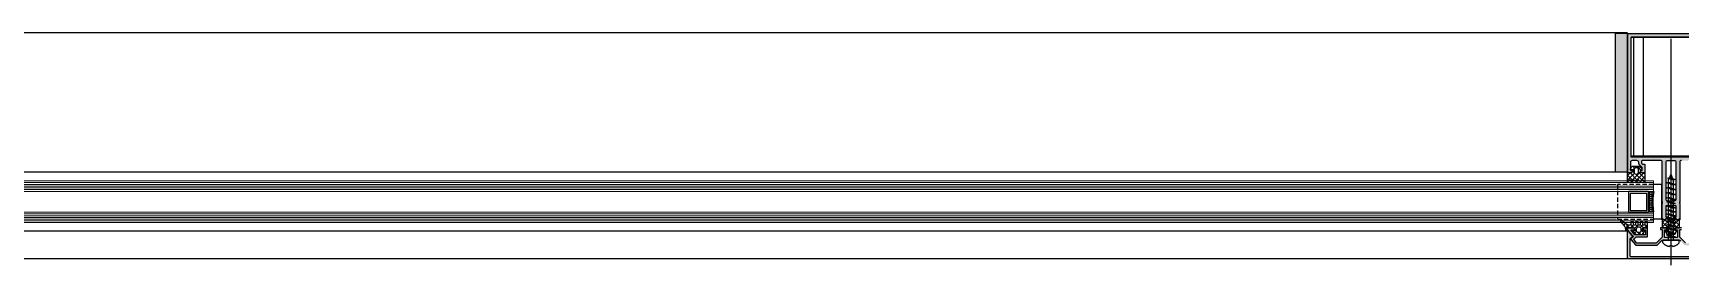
# Model space of a CAD drawing. Header units: millimetres. Extents: x 809 to 8159, y 33 to 4533.
# Drawn here: x 3013.7 to 3108.5, y 1913 to 1926.3 of the extents above; entities that cross this region are included whole.
import ezdxf

# ---------------------------------------------------------------- set-up
doc = ezdxf.new("R2010")
doc.units = ezdxf.units.MM
doc.linetypes.add('DASHDOT', pattern=[25.4, 12.7, -6.35, 0, -6.35])
doc.linetypes.add('HIDDEN', pattern=[0.375, 0.25, -0.125])
for name, color, linetype in [('1', 3, 'Continuous'), ('11', 11, 'Continuous'), ('3', 11, 'Continuous'), ('5', 11, 'Continuous'), ('EKSEN', 11, 'Continuous'), ('FITILLER', 240, 'Continuous'), ('GORUNUS-TARAMA', 11, 'Continuous')]:
    doc.layers.add(name, color=color, linetype=linetype)
doc.layers.add('cam', color=5, linetype='Continuous', lineweight=0)

# ---------------------------------------------------------------- blocks, each defined once
blk = doc.blocks.new('ajsdfxcvzx')
h = blk.add_hatch(color=256)
edge = h.paths.add_edge_path()
edge.add_line((35066.183, -6672.933), (35066.183, -6672.863))
edge.add_line((35066.183, -6672.863), (35066.273, -6672.863))
edge.add_line((35066.273, -6672.863), (35066.273, -6672.383))
edge.add_arc((35066.173, -6672.383), 0.1, 0, 90)
edge.add_line((35066.173, -6672.283), (35065.893, -6672.283))
edge.add_arc((35065.893, -6672.383), 0.1, 90, 180)
edge.add_line((35065.793, -6672.383), (35065.793, -6672.463))
edge.add_arc((35065.743, -6672.463), 0.05, 315, 360, ccw=False)
edge.add_line((35065.779, -6672.498), (35065.608, -6672.669))
edge.add_arc((35065.643, -6672.704), 0.05, 135, 180)
edge.add_line((35065.593, -6672.704), (35065.593, -6672.863))
edge.add_line((35065.593, -6672.863), (35065.683, -6672.863))
edge.add_line((35065.683, -6672.863), (35065.683, -6672.933))
edge.add_arc((35065.633, -6672.933), 0.05, -90, 0, ccw=False)
edge.add_line((35065.633, -6672.983), (35065.433, -6672.983))
edge.add_line((35065.433, -6672.983), (35065.433, -6672.543))
edge.add_arc((35065.483, -6672.543), 0.05, 90, 180, ccw=False)
edge.add_line((35065.483, -6672.493), (35065.55, -6672.493))
edge.add_arc((35065.55, -6672.443), 0.05, 270, 315)
edge.add_line((35065.586, -6672.479), (35065.619, -6672.446))
edge.add_arc((35065.583, -6672.411), 0.05, 315, 360)
edge.add_line((35065.633, -6672.411), (35065.633, -6672.333))
edge.add_arc((35065.583, -6672.333), 0.05, 0, 90)
edge.add_line((35065.583, -6672.283), (35065.333, -6672.283))
edge.add_line((35065.333, -6672.283), (35064.963, -6672.283))
edge.add_line((35064.963, -6672.283), (35064.933, -6672.253))
edge.add_line((35064.933, -6672.253), (35064.903, -6672.283))
edge.add_line((35064.903, -6672.283), (35064.533, -6672.283))
edge.add_arc((35064.525, -6672.375), 0.0919, 84.92947, 180.95505)
edge.add_line((35064.433, -6672.376), (35064.433, -6674.653))
edge.add_arc((35064.433, -6674.673), 0.02, 90, 270)
edge.add_line((35064.433, -6674.693), (35064.433, -6674.713))
edge.add_arc((35064.433, -6674.733), 0.02, 90, 270)
edge.add_line((35064.433, -6674.753), (35064.433, -6675.683))
edge.add_line((35064.433, -6675.683), (35064.293, -6675.683))
edge.add_arc((35064.293, -6675.623), 0.06, 180, 270, ccw=False)
edge.add_line((35064.233, -6675.623), (35064.163, -6675.623))
edge.add_arc((35064.163, -6675.593), 0.03, 180, 270, ccw=False)
edge.add_line((35064.133, -6675.593), (35064.133, -6675.553))
edge.add_arc((35064.163, -6675.553), 0.03, 90, 180, ccw=False)
edge.add_line((35064.163, -6675.523), (35064.233, -6675.523))
edge.add_line((35064.233, -6675.523), (35064.233, -6674.883))
edge.add_line((35064.233, -6674.883), (35063.983, -6674.883))
edge.add_line((35063.983, -6674.883), (35063.933, -6674.833))
edge.add_line((35063.933, -6674.833), (35063.883, -6674.883))
edge.add_line((35063.883, -6674.883), (35063.633, -6674.883))
edge.add_line((35063.633, -6674.883), (35063.633, -6675.523))
edge.add_line((35063.633, -6675.523), (35063.703, -6675.523))
edge.add_arc((35063.703, -6675.553), 0.03, 0, 90, ccw=False)
edge.add_line((35063.733, -6675.553), (35063.733, -6675.593))
edge.add_arc((35063.703, -6675.593), 0.03, -90, 0, ccw=False)
edge.add_line((35063.703, -6675.623), (35063.633, -6675.623))
edge.add_arc((35063.573, -6675.623), 0.06, 270, 360, ccw=False)
edge.add_line((35063.573, -6675.683), (35063.433, -6675.683))
edge.add_line((35063.433, -6675.683), (35063.433, -6674.753))
edge.add_arc((35063.433, -6674.733), 0.02, 270, 450)
edge.add_line((35063.433, -6674.713), (35063.433, -6674.693))
edge.add_arc((35063.433, -6674.673), 0.02, 270, 450)
edge.add_line((35063.433, -6674.653), (35063.433, -6672.376))
edge.add_arc((35063.341, -6672.375), 0.0919, 359.04495, 455.07053)
edge.add_line((35063.333, -6672.283), (35062.963, -6672.283))
edge.add_line((35062.963, -6672.283), (35062.933, -6672.253))
edge.add_line((35062.933, -6672.253), (35062.903, -6672.283))
edge.add_line((35062.903, -6672.283), (35062.533, -6672.283))
edge.add_line((35062.533, -6672.283), (35062.283, -6672.283))
edge.add_arc((35062.283, -6672.333), 0.05, 90, 180)
edge.add_line((35062.233, -6672.333), (35062.233, -6672.411))
edge.add_arc((35062.283, -6672.411), 0.05, 180, 225)
edge.add_line((35062.248, -6672.446), (35062.281, -6672.479))
edge.add_arc((35062.316, -6672.443), 0.05, 225, 270)
edge.add_line((35062.316, -6672.493), (35062.383, -6672.493))
edge.add_arc((35062.383, -6672.543), 0.05, 0, 90, ccw=False)
edge.add_line((35062.433, -6672.543), (35062.433, -6672.983))
edge.add_line((35062.433, -6672.983), (35062.233, -6672.983))
edge.add_arc((35062.233, -6672.933), 0.05, 180, 270, ccw=False)
edge.add_line((35062.183, -6672.933), (35062.183, -6672.863))
edge.add_line((35062.183, -6672.863), (35062.273, -6672.863))
edge.add_line((35062.273, -6672.863), (35062.273, -6672.704))
edge.add_arc((35062.223, -6672.704), 0.05, 360, 405)
edge.add_line((35062.259, -6672.669), (35062.088, -6672.498))
edge.add_arc((35062.123, -6672.463), 0.05, 180, 225, ccw=False)
edge.add_line((35062.073, -6672.463), (35062.073, -6672.383))
edge.add_arc((35061.973, -6672.383), 0.1, 0, 90)
edge.add_line((35061.973, -6672.283), (35061.693, -6672.283))
edge.add_arc((35061.693, -6672.383), 0.1, 90, 180)
edge.add_line((35061.593, -6672.383), (35061.593, -6672.863))
edge.add_line((35061.593, -6672.863), (35061.683, -6672.863))
edge.add_line((35061.683, -6672.863), (35061.683, -6672.933))
edge.add_arc((35061.633, -6672.933), 0.05, -90, 0, ccw=False)
edge.add_line((35061.633, -6672.983), (35061.433, -6672.983))
edge.add_line((35061.433, -6672.983), (35061.433, -6664.991))
edge.add_line((35061.433, -6664.991), (35066.433, -6664.991))
edge.add_line((35066.433, -6664.991), (35066.433, -6672.983))
edge.add_line((35066.433, -6672.983), (35066.233, -6672.983))
edge.add_arc((35066.233, -6672.933), 0.05, 180, 270, ccw=False)
h.paths.add_polyline_path([(35061.635, -6672.091), (35061.635, -6665.191), (35066.235, -6665.191), (35066.235, -6672.091), (35063.935, -6672.091)], flags=16)
edge = h.paths.add_edge_path(flags=16)
edge.add_arc((35064.135, -6674.491), 0.1, 270, 360)
edge.add_line((35064.235, -6674.491), (35064.235, -6672.391))
edge.add_arc((35064.135, -6672.391), 0.1, 0, 90)
edge.add_line((35064.135, -6672.291), (35063.735, -6672.291))
edge.add_arc((35063.735, -6672.391), 0.1, 90, 180)
edge.add_line((35063.635, -6672.391), (35063.635, -6674.491))
edge.add_arc((35063.735, -6674.491), 0.1, 180, 270)
edge.add_line((35063.735, -6674.591), (35064.135, -6674.591))
h = blk.add_hatch()
h.set_pattern_fill('NET', color=256, angle=90, style=0)
h.set_pattern_definition([(90, (35070.39111, -6616.81168), (-0.125, 2e-17), []), (180, (35070.39111, -6616.81168), (-3e-17, -0.125), [])])
h.paths.add_polyline_path([(35062.639, -6675.233), (35062.639, -6674.071), (35062.937, -6674.071), (35062.897, -6674.269), (35062.878, -6674.508), (35062.878, -6674.766), (35062.907, -6675.094), (35062.927, -6675.233)])
h = blk.add_hatch(color=256)
edge = h.paths.add_edge_path()
edge.add_line((35062.456, -6676.553), (35061.856, -6676.553))
edge.add_line((35061.856, -6676.553), (35061.621, -6676.273))
edge.add_line((35061.621, -6676.273), (35061.826, -6676.273))
edge.add_line((35061.826, -6676.273), (35061.826, -6676.203))
edge.add_arc((35061.776, -6676.203), 0.05, 0, 90)
edge.add_line((35061.776, -6676.153), (35061.438, -6676.153))
edge.add_line((35061.438, -6676.153), (35061.438, -6676.259))
edge.add_line((35061.438, -6676.259), (35061.737, -6676.615))
edge.add_arc((35061.699, -6676.647), 0.05, -50, 40, ccw=False)
edge.add_line((35061.731, -6676.685), (35061.641, -6676.76))
edge.add_arc((35061.673, -6676.799), 0.05, 130, 220)
edge.add_line((35061.635, -6676.831), (35061.891, -6677.136))
edge.add_arc((35061.929, -6677.103), 0.05, 220, 270)
edge.add_line((35061.929, -6677.153), (35063.109, -6677.153))
edge.add_arc((35063.109, -6677.103), 0.05, 270, 315)
edge.add_line((35063.144, -6677.139), (35063.321, -6676.962))
edge.add_line((35063.321, -6676.962), (35063.321, -6676.919))
edge.add_line((35063.321, -6676.919), (35063.364, -6676.919))
edge.add_line((35063.364, -6676.919), (35063.419, -6676.864))
edge.add_arc((35063.454, -6676.9), 0.05, 90, 135, ccw=False)
edge.add_line((35063.454, -6676.85), (35064.413, -6676.85))
edge.add_arc((35064.413, -6676.9), 0.05, 45, 90, ccw=False)
edge.add_line((35064.448, -6676.864), (35064.503, -6676.919))
edge.add_line((35064.503, -6676.919), (35064.545, -6676.919))
edge.add_line((35064.545, -6676.919), (35064.545, -6676.962))
edge.add_line((35064.545, -6676.962), (35064.722, -6677.139))
edge.add_arc((35064.758, -6677.103), 0.05, 225, 270)
edge.add_line((35064.758, -6677.153), (35065.937, -6677.153))
edge.add_arc((35065.937, -6677.103), 0.05, 270, 320)
edge.add_line((35065.976, -6677.136), (35066.231, -6676.831))
edge.add_arc((35066.193, -6676.799), 0.05, 320, 410)
edge.add_line((35066.225, -6676.76), (35066.136, -6676.685))
edge.add_arc((35066.168, -6676.647), 0.05, 140, 230, ccw=False)
edge.add_line((35066.13, -6676.615), (35066.428, -6676.259))
edge.add_line((35066.428, -6676.259), (35066.428, -6676.153))
edge.add_line((35066.428, -6676.153), (35066.091, -6676.153))
edge.add_arc((35066.091, -6676.203), 0.05, 90, 180)
edge.add_line((35066.041, -6676.203), (35066.041, -6676.273))
edge.add_line((35066.041, -6676.273), (35066.246, -6676.273))
edge.add_line((35066.246, -6676.273), (35066.011, -6676.553))
edge.add_line((35066.011, -6676.553), (35065.411, -6676.553))
edge.add_line((35065.411, -6676.553), (35065.411, -6676.273))
edge.add_line((35065.411, -6676.273), (35065.541, -6676.273))
edge.add_line((35065.541, -6676.273), (35065.541, -6676.203))
edge.add_arc((35065.491, -6676.203), 0.05, 360, 450)
edge.add_line((35065.491, -6676.153), (35065.291, -6676.153))
edge.add_line((35065.291, -6676.153), (35065.291, -6676.623))
edge.add_arc((35065.341, -6676.623), 0.05, 180, 270)
edge.add_line((35065.341, -6676.673), (35065.917, -6676.673))
edge.add_arc((35065.917, -6676.723), 0.05, 50, 90, ccw=False)
edge.add_line((35065.949, -6676.685), (35066.056, -6676.775))
edge.add_arc((35066.024, -6676.813), 0.05, -40, 50, ccw=False)
edge.add_line((35066.062, -6676.846), (35065.92, -6677.016))
edge.add_arc((35065.881, -6676.983), 0.05, 270, 320, ccw=False)
edge.add_line((35065.881, -6677.033), (35064.808, -6677.033))
edge.add_arc((35064.808, -6676.983), 0.05, 225, 270, ccw=False)
edge.add_line((35064.772, -6677.019), (35064.448, -6676.695))
edge.add_arc((35064.483, -6676.659), 0.05, 180, 225, ccw=False)
edge.add_line((35064.433, -6676.659), (35064.433, -6676.253))
edge.add_line((35064.433, -6676.253), (35064.533, -6676.253))
edge.add_line((35064.533, -6676.253), (35064.533, -6676.153))
edge.add_line((35064.533, -6676.153), (35064.233, -6676.153))
edge.add_arc((35064.233, -6676.203), 0.05, 90, 180)
edge.add_line((35064.183, -6676.203), (35064.183, -6676.273))
edge.add_line((35064.183, -6676.273), (35064.313, -6676.273))
edge.add_line((35064.313, -6676.273), (35064.313, -6676.65))
edge.add_arc((35064.263, -6676.65), 0.05, -90, 0, ccw=False)
edge.add_line((35064.263, -6676.7), (35063.603, -6676.7))
edge.add_arc((35063.603, -6676.65), 0.05, 180, 270, ccw=False)
edge.add_line((35063.553, -6676.65), (35063.553, -6676.273))
edge.add_line((35063.553, -6676.273), (35063.683, -6676.273))
edge.add_line((35063.683, -6676.273), (35063.683, -6676.203))
edge.add_arc((35063.633, -6676.203), 0.05, 0, 90)
edge.add_line((35063.633, -6676.153), (35063.333, -6676.153))
edge.add_line((35063.333, -6676.153), (35063.333, -6676.253))
edge.add_line((35063.333, -6676.253), (35063.433, -6676.253))
edge.add_line((35063.433, -6676.253), (35063.433, -6676.659))
edge.add_arc((35063.383, -6676.659), 0.05, 315, 360, ccw=False)
edge.add_line((35063.419, -6676.695), (35063.094, -6677.019))
edge.add_arc((35063.059, -6676.983), 0.05, 270, 315, ccw=False)
edge.add_line((35063.059, -6677.033), (35061.985, -6677.033))
edge.add_arc((35061.985, -6676.983), 0.05, 220, 270, ccw=False)
edge.add_line((35061.947, -6677.016), (35061.804, -6676.846))
edge.add_arc((35061.842, -6676.813), 0.05, 130, 220, ccw=False)
edge.add_line((35061.81, -6676.775), (35061.918, -6676.685))
edge.add_arc((35061.95, -6676.723), 0.05, 90, 130, ccw=False)
edge.add_line((35061.95, -6676.673), (35062.526, -6676.673))
edge.add_arc((35062.526, -6676.623), 0.05, 270, 360)
edge.add_line((35062.576, -6676.623), (35062.576, -6676.153))
edge.add_line((35062.576, -6676.153), (35062.376, -6676.153))
edge.add_arc((35062.376, -6676.203), 0.05, 90, 180)
edge.add_line((35062.326, -6676.203), (35062.326, -6676.273))
edge.add_line((35062.326, -6676.273), (35062.456, -6676.273))
edge.add_line((35062.456, -6676.273), (35062.456, -6676.553))
h = blk.add_hatch(color=256)
edge = h.paths.add_edge_path()
edge.add_arc((35061.613, -6677.747), 0.05, 180, 270)
edge.add_line((35061.613, -6677.797), (35066.253, -6677.797))
edge.add_arc((35066.253, -6677.747), 0.05, 270, 360)
edge.add_line((35066.303, -6677.747), (35066.303, -6676.793))
edge.add_line((35066.303, -6676.793), (35066.171, -6676.682))
edge.add_arc((35066.203, -6676.644), 0.05, 140, 230, ccw=False)
edge.add_line((35066.165, -6676.612), (35066.398, -6676.334))
edge.add_arc((35066.413, -6676.347), 0.02, 0, 140, ccw=False)
edge.add_line((35066.433, -6676.347), (35066.433, -6677.877))
edge.add_arc((35066.383, -6677.877), 0.05, 270, 360, ccw=False)
edge.add_line((35066.383, -6677.927), (35061.483, -6677.927))
edge.add_arc((35061.483, -6677.877), 0.05, 180, 270, ccw=False)
edge.add_line((35061.433, -6677.877), (35061.433, -6676.347))
edge.add_arc((35061.453, -6676.347), 0.02, 40, 180, ccw=False)
edge.add_line((35061.469, -6676.334), (35061.702, -6676.612))
edge.add_arc((35061.663, -6676.644), 0.05, -50, 40, ccw=False)
edge.add_line((35061.696, -6676.682), (35061.563, -6676.793))
edge.add_line((35061.563, -6676.793), (35061.563, -6677.747))
at = {"layer": 'FITILLER'}
h = blk.add_hatch(dxfattribs=at)
h.set_pattern_fill('DOTS', color=256, scale=1.2, angle=45, style=0)
h.set_pattern_definition([(135, (35202.99501, -6767.148605), (0.026516504, 0.079549513), [0, -0.075])])
h.paths.add_polyline_path([(35061.42, -6672.953), (35060.738, -6672.953), (35060.738, -6664.957), (35061.42, -6664.957)])
h = blk.add_hatch(dxfattribs=at)
h.set_pattern_fill('NET', color=256, scale=1.5, angle=135, style=0)
h.set_pattern_definition([(45, (35074.17983, -6686.59332), (0.1325825, -0.1325825), []), (315, (35074.17983, -6686.59332), (-0.1325825, -0.1325825), [])])
edge = h.paths.add_edge_path(flags=16)
edge.add_arc((35061.958, -6672.962), 0.1, 270, 360)
edge.add_line((35062.058, -6672.962), (35062.058, -6672.803))
edge.add_arc((35061.958, -6672.803), 0.1, 0, 90)
edge.add_line((35061.958, -6672.703), (35061.908, -6672.703))
edge.add_arc((35061.908, -6672.803), 0.1, 90, 180)
edge.add_line((35061.808, -6672.803), (35061.808, -6672.962))
edge.add_arc((35061.908, -6672.962), 0.1, 180, 270)
edge.add_line((35061.908, -6673.062), (35061.958, -6673.062))
edge = h.paths.add_edge_path()
edge.add_line((35062.433, -6672.978), (35062.433, -6673.495))
edge.add_arc((35062.423, -6673.495), 0.01, 225, 360, ccw=False)
edge.add_line((35062.416, -6673.502), (35062.305, -6673.391))
edge.add_arc((35062.299, -6673.398), 0.00893, 45, 135)
edge.add_line((35062.293, -6673.391), (35062.183, -6673.501))
edge.add_arc((35062.177, -6673.494), 0.00893, 225, 315, ccw=False)
edge.add_line((35062.171, -6673.501), (35062.061, -6673.391))
edge.add_arc((35062.055, -6673.398), 0.00893, 45, 135)
edge.add_line((35062.049, -6673.391), (35061.94, -6673.501))
edge.add_arc((35061.933, -6673.494), 0.00893, 225, 315, ccw=False)
edge.add_line((35061.927, -6673.501), (35061.818, -6673.391))
edge.add_arc((35061.811, -6673.398), 0.00893, 45, 135)
edge.add_line((35061.805, -6673.391), (35061.696, -6673.501))
edge.add_arc((35061.689, -6673.494), 0.00893, 225, 315, ccw=False)
edge.add_line((35061.683, -6673.501), (35061.574, -6673.391))
edge.add_arc((35061.567, -6673.398), 0.00893, 45, 135)
edge.add_line((35061.561, -6673.391), (35061.45, -6673.502))
edge.add_arc((35061.443, -6673.495), 0.01, 180, 315, ccw=False)
edge.add_line((35061.433, -6673.495), (35061.433, -6672.978))
edge.add_line((35061.433, -6672.978), (35061.658, -6672.978))
edge.add_arc((35061.658, -6672.928), 0.05, 270, 360)
edge.add_line((35061.708, -6672.928), (35061.708, -6672.808))
edge.add_line((35061.708, -6672.808), (35061.608, -6672.808))
edge.add_line((35061.608, -6672.808), (35061.608, -6672.758))
edge.add_line((35061.608, -6672.758), (35061.683, -6672.628))
edge.add_arc((35061.727, -6672.653), 0.05, 90, 150, ccw=False)
edge.add_line((35061.727, -6672.603), (35062.14, -6672.603))
edge.add_arc((35062.14, -6672.653), 0.05, 30, 90, ccw=False)
edge.add_line((35062.183, -6672.628), (35062.258, -6672.758))
edge.add_line((35062.258, -6672.758), (35062.258, -6672.808))
edge.add_line((35062.258, -6672.808), (35062.158, -6672.808))
edge.add_line((35062.158, -6672.808), (35062.158, -6672.928))
edge.add_arc((35062.208, -6672.928), 0.05, 180, 270)
edge.add_line((35062.208, -6672.978), (35062.433, -6672.978))
h = blk.add_hatch(dxfattribs=at)
h.set_pattern_fill('NET', color=256, scale=1.5, angle=135, style=0)
h.set_pattern_definition([(45, (35078.42135, -6690.56931), (0.1325825, -0.1325825), []), (315, (35078.42135, -6690.56931), (-0.1325825, -0.1325825), [])])
edge = h.paths.add_edge_path(flags=16)
edge.add_arc((35062.051, -6676.325), 0.1, 180, 270, ccw=False)
edge.add_line((35061.951, -6676.325), (35061.951, -6676.2))
edge.add_arc((35062.051, -6676.2), 0.1, 90, 180, ccw=False)
edge.add_line((35062.051, -6676.1), (35062.101, -6676.1))
edge.add_arc((35062.101, -6676.2), 0.1, 0, 90, ccw=False)
edge.add_line((35062.201, -6676.2), (35062.201, -6676.325))
edge.add_arc((35062.101, -6676.325), 0.1, 270, 360, ccw=False)
edge.add_line((35062.101, -6676.425), (35062.051, -6676.425))
edge = h.paths.add_edge_path()
edge.add_arc((35061.092, -6676.169), 0.2, 10, 40.23314, ccw=False)
edge.add_line((35061.289, -6676.134), (35061.313, -6676.269))
edge.add_arc((35061.362, -6676.26), 0.05, 190, 255)
edge.add_line((35061.349, -6676.308), (35061.418, -6676.327))
edge.add_line((35061.418, -6676.327), (35061.418, -6676.15))
edge.add_line((35061.418, -6676.15), (35061.801, -6676.15))
edge.add_arc((35061.801, -6676.2), 0.05, 0, 90, ccw=False)
edge.add_line((35061.851, -6676.2), (35061.851, -6676.32))
edge.add_line((35061.851, -6676.32), (35061.751, -6676.32))
edge.add_line((35061.751, -6676.32), (35061.751, -6676.37))
edge.add_line((35061.751, -6676.37), (35061.826, -6676.5))
edge.add_arc((35061.869, -6676.475), 0.05, 210, 270)
edge.add_line((35061.869, -6676.525), (35062.282, -6676.525))
edge.add_arc((35062.282, -6676.475), 0.05, 270, 330)
edge.add_line((35062.325, -6676.5), (35062.401, -6676.37))
edge.add_line((35062.401, -6676.37), (35062.401, -6676.32))
edge.add_line((35062.401, -6676.32), (35062.301, -6676.32))
edge.add_line((35062.301, -6676.32), (35062.301, -6676.2))
edge.add_arc((35062.351, -6676.2), 0.05, 90, 180, ccw=False)
edge.add_line((35062.351, -6676.15), (35062.576, -6676.15))
edge.add_line((35062.576, -6676.15), (35062.576, -6675.8))
edge.add_line((35062.576, -6675.8), (35062.426, -6675.8))
edge.add_line((35062.426, -6675.8), (35062.426, -6675.95))
edge.add_arc((35062.376, -6675.95), 0.05, -90, 0, ccw=False)
edge.add_line((35062.376, -6676), (35062.356, -6676))
edge.add_arc((35062.356, -6675.95), 0.05, 180, 270, ccw=False)
edge.add_line((35062.306, -6675.95), (35062.306, -6675.8))
edge.add_line((35062.306, -6675.8), (35062.156, -6675.8))
edge.add_line((35062.156, -6675.8), (35062.156, -6675.95))
edge.add_arc((35062.106, -6675.95), 0.05, 270, 360, ccw=False)
edge.add_line((35062.106, -6676), (35062.086, -6676))
edge.add_arc((35062.086, -6675.95), 0.05, 180, 270, ccw=False)
edge.add_line((35062.036, -6675.95), (35062.036, -6675.8))
edge.add_line((35062.036, -6675.8), (35061.886, -6675.8))
edge.add_line((35061.886, -6675.8), (35061.886, -6675.95))
edge.add_arc((35061.836, -6675.95), 0.05, 270, 360, ccw=False)
edge.add_line((35061.836, -6676), (35061.816, -6676))
edge.add_arc((35061.816, -6675.95), 0.05, 180, 270, ccw=False)
edge.add_line((35061.766, -6675.95), (35061.766, -6675.8))
edge.add_line((35061.766, -6675.8), (35061.616, -6675.8))
edge.add_line((35061.616, -6675.8), (35061.616, -6675.95))
edge.add_arc((35061.566, -6675.95), 0.05, -90, 0, ccw=False)
edge.add_line((35061.566, -6676), (35061.457, -6676))
edge.add_arc((35061.457, -6675.95), 0.05, 230, 270, ccw=False)
edge.add_line((35061.425, -6675.989), (35061.106, -6675.721))
edge.add_arc((35061.068, -6675.753), 0.05, 40.23314, 220.23314)
edge.add_line((35061.03, -6675.786), (35061.245, -6676.039))
h = blk.add_hatch(dxfattribs=at)
h.set_pattern_fill('NET', color=256, scale=1.5, angle=135, style=0)
h.set_pattern_definition([(135, (34985.90114, -6694.46347), (-0.1325825, -0.1325825), []), (225, (34985.90114, -6694.46347), (0.1325825, -0.1325825), [])])
edge = h.paths.add_edge_path(flags=16)
edge.add_arc((35063.957, -6676.159), 0.1, 0, 90, ccw=False)
edge.add_line((35064.057, -6676.159), (35064.057, -6676.317))
edge.add_arc((35063.957, -6676.317), 0.1, 270, 360, ccw=False)
edge.add_line((35063.957, -6676.417), (35063.907, -6676.417))
edge.add_arc((35063.907, -6676.317), 0.1, 180, 270, ccw=False)
edge.add_line((35063.807, -6676.317), (35063.807, -6676.159))
edge.add_arc((35063.907, -6676.159), 0.1, 90, 180, ccw=False)
edge.add_line((35063.907, -6676.059), (35063.957, -6676.059))
edge = h.paths.add_edge_path()
edge.add_line((35064.432, -6676.142), (35064.432, -6675.625))
edge.add_arc((35064.422, -6675.625), 0.01, 0, 135)
edge.add_line((35064.415, -6675.618), (35064.304, -6675.729))
edge.add_arc((35064.298, -6675.723), 0.00893, 225, 315, ccw=False)
edge.add_line((35064.292, -6675.729), (35064.182, -6675.62))
edge.add_arc((35064.176, -6675.626), 0.00893, 45, 135)
edge.add_line((35064.17, -6675.62), (35064.061, -6675.729))
edge.add_arc((35064.054, -6675.723), 0.00893, 225, 315, ccw=False)
edge.add_line((35064.048, -6675.729), (35063.939, -6675.62))
edge.add_arc((35063.932, -6675.626), 0.00893, 45, 135)
edge.add_line((35063.926, -6675.62), (35063.817, -6675.729))
edge.add_arc((35063.81, -6675.723), 0.00893, 225, 315, ccw=False)
edge.add_line((35063.804, -6675.729), (35063.695, -6675.62))
edge.add_arc((35063.688, -6675.626), 0.00893, 45, 135)
edge.add_line((35063.682, -6675.62), (35063.573, -6675.729))
edge.add_arc((35063.566, -6675.723), 0.00893, 225, 315, ccw=False)
edge.add_line((35063.56, -6675.729), (35063.449, -6675.618))
edge.add_arc((35063.442, -6675.625), 0.01, 45, 180)
edge.add_line((35063.432, -6675.625), (35063.432, -6676.142))
edge.add_line((35063.432, -6676.142), (35063.657, -6676.142))
edge.add_arc((35063.657, -6676.192), 0.05, 0, 90, ccw=False)
edge.add_line((35063.707, -6676.192), (35063.707, -6676.312))
edge.add_line((35063.707, -6676.312), (35063.607, -6676.312))
edge.add_line((35063.607, -6676.312), (35063.607, -6676.362))
edge.add_line((35063.607, -6676.362), (35063.682, -6676.492))
edge.add_arc((35063.726, -6676.467), 0.05, 210, 270)
edge.add_line((35063.726, -6676.517), (35064.139, -6676.517))
edge.add_arc((35064.139, -6676.467), 0.05, 270, 330)
edge.add_line((35064.182, -6676.492), (35064.257, -6676.362))
edge.add_line((35064.257, -6676.362), (35064.257, -6676.312))
edge.add_line((35064.257, -6676.312), (35064.157, -6676.312))
edge.add_line((35064.157, -6676.312), (35064.157, -6676.192))
edge.add_arc((35064.207, -6676.192), 0.05, 90, 180, ccw=False)
edge.add_line((35064.207, -6676.142), (35064.432, -6676.142))
at = {"linetype": 'HIDDEN'}
for p, q in [((35062.91, -6673.653), (35060.85, -6673.653)), ((35060.85, -6673.653), (35060.85, -6675.653)), ((35060.85, -6675.653), (35062.933, -6675.653))]:
    blk.add_line(p, q, dxfattribs=at)
for p, q in [((35062.633, -6675.257), (35062.633, -6674.657)), ((35062.929, -6675.653), (35062.933, -6675.653))]:
    blk.add_line(p, q)
at = {"elevation": 0}
for points in [[(35064.533, -6672.283, 0.445362), (35064.433, -6672.376), (35064.433, -6674.653, 1), (35064.433, -6674.693), (35064.433, -6674.713, 1), (35064.433, -6674.753), (35064.433, -6675.683), (35064.293, -6675.683, -0.414214), (35064.233, -6675.623), (35064.163, -6675.623, -0.414214), (35064.133, -6675.593), (35064.133, -6675.553, -0.414214), (35064.163, -6675.523), (35064.233, -6675.523), (35064.233, -6674.883), (35063.983, -6674.883), (35063.933, -6674.833), (35063.883, -6674.883), (35063.633, -6674.883), (35063.633, -6675.523), (35063.703, -6675.523, -0.414214), (35063.733, -6675.553), (35063.733, -6675.593, -0.414214), (35063.703, -6675.623), (35063.633, -6675.623, -0.414214), (35063.573, -6675.683), (35063.433, -6675.683), (35063.433, -6674.753, 1), (35063.433, -6674.713), (35063.433, -6674.693, 1), (35063.433, -6674.653), (35063.433, -6672.376, 0.445362), (35063.333, -6672.283), (35062.963, -6672.283), (35062.933, -6672.253), (35062.903, -6672.283), (35062.533, -6672.283), (35062.283, -6672.283, 0.414214), (35062.233, -6672.333), (35062.233, -6672.411, 0.198912), (35062.248, -6672.446), (35062.281, -6672.479, 0.198912), (35062.316, -6672.493), (35062.383, -6672.493, -0.414214), (35062.433, -6672.543), (35062.433, -6672.983), (35062.233, -6672.983, -0.414214), (35062.183, -6672.933), (35062.183, -6672.863), (35062.273, -6672.863), (35062.273, -6672.704, 0.198912), (35062.259, -6672.669), (35062.088, -6672.498, -0.198912), (35062.073, -6672.463), (35062.073, -6672.383, 0.414214), (35061.973, -6672.283), (35061.693, -6672.283, 0.414214), (35061.593, -6672.383), (35061.593, -6672.863), (35061.683, -6672.863), (35061.683, -6672.933, -0.414214), (35061.633, -6672.983), (35061.433, -6672.983), (35061.433, -6664.991), (35066.433, -6664.991)], [(35064.772, -6677.019), (35064.448, -6676.695, -0.198912), (35064.433, -6676.659), (35064.433, -6676.253), (35064.533, -6676.253)], [(35064.533, -6676.153), (35064.233, -6676.153, 0.414214), (35064.183, -6676.203), (35064.183, -6676.273), (35064.313, -6676.273), (35064.313, -6676.65, -0.414214), (35064.263, -6676.7), (35063.603, -6676.7, -0.414214), (35063.553, -6676.65), (35063.553, -6676.273), (35063.683, -6676.273), (35063.683, -6676.203, 0.414214), (35063.633, -6676.153), (35063.333, -6676.153), (35063.333, -6676.253), (35063.433, -6676.253), (35063.433, -6676.659, -0.198912), (35063.419, -6676.695), (35063.094, -6677.019, -0.198912), (35063.059, -6677.033), (35061.985, -6677.033, -0.221695), (35061.947, -6677.016), (35061.804, -6676.846, -0.414214), (35061.81, -6676.775), (35061.918, -6676.685, -0.176327), (35061.95, -6676.673), (35062.526, -6676.673, 0.414214), (35062.576, -6676.623), (35062.576, -6676.153), (35062.376, -6676.153, 0.414214), (35062.326, -6676.203), (35062.326, -6676.273), (35062.456, -6676.273), (35062.456, -6676.553), (35061.856, -6676.553), (35061.621, -6676.273), (35061.826, -6676.273), (35061.826, -6676.203, 0.414214), (35061.776, -6676.153), (35061.438, -6676.153), (35061.438, -6676.259), (35061.737, -6676.615, -0.414214), (35061.731, -6676.685), (35061.641, -6676.76, 0.414214), (35061.635, -6676.831), (35061.891, -6677.136, 0.221695), (35061.929, -6677.153), (35063.109, -6677.153, 0.198912), (35063.144, -6677.139), (35063.321, -6676.962), (35063.321, -6676.919), (35063.364, -6676.919), (35063.419, -6676.864, -0.198912), (35063.454, -6676.85), (35064.413, -6676.85, -0.198912), (35064.448, -6676.864), (35064.503, -6676.919)]]:
    blk.add_lwpolyline(points, format="xyb", dxfattribs=at)
for points in [[(35061.635, -6672.091), (35061.635, -6665.191), (35066.235, -6665.191), (35066.235, -6672.091), (35063.935, -6672.091)], [(35062.633, -6675.257), (35062.633, -6674.071), (35061.488, -6674.071), (35061.488, -6675.257)], [(35062.533, -6675.157), (35062.533, -6674.171), (35061.588, -6674.171), (35061.588, -6675.157)], [(35062.639, -6675.233), (35062.639, -6674.071), (35062.937, -6674.071), (35062.897, -6674.269), (35062.878, -6674.508), (35062.878, -6674.766), (35062.907, -6675.094), (35062.927, -6675.233)]]:
    blk.add_lwpolyline(points, close=True, dxfattribs=at)
for points in [[(35064.135, -6674.591, 0.414214), (35064.235, -6674.491), (35064.235, -6672.391, 0.414214), (35064.135, -6672.291), (35063.735, -6672.291, 0.414214), (35063.635, -6672.391), (35063.635, -6674.491, 0.414214), (35063.735, -6674.591)], [(35061.563, -6677.747, 0.414214), (35061.613, -6677.797), (35066.253, -6677.797, 0.414214), (35066.303, -6677.747), (35066.303, -6676.793), (35066.171, -6676.682, -0.414214), (35066.165, -6676.612), (35066.398, -6676.334, -0.700208), (35066.433, -6676.347), (35066.433, -6677.877, -0.414214), (35066.383, -6677.927), (35061.483, -6677.927, -0.414214), (35061.433, -6677.877), (35061.433, -6676.347, -0.700208), (35061.469, -6676.334), (35061.702, -6676.612, -0.414214), (35061.696, -6676.682), (35061.563, -6676.793)]]:
    blk.add_lwpolyline(points, format="xyb", close=True, dxfattribs=at)
at = {"layer": '1', "linetype": 'DASHDOT', "ltscale": 10}
for p, q in [((35063.458, -6677.015), (35063.458, -6676.865)), ((35064.408, -6676.865), (35063.458, -6676.865)), ((35064.076, -6676.505), (35063.691, -6676.369)), ((35064.176, -6676.469), (35063.691, -6676.369)), ((35063.691, -6676.569), (35063.791, -6676.532)), ((35064.076, -6676.705), (35063.691, -6676.569)), ((35064.176, -6676.669), (35063.691, -6676.569)), ((35063.791, -6676.532), (35063.791, -6676.404)), ((35063.791, -6676.532), (35064.176, -6676.669)), ((35063.791, -6676.698), (35063.791, -6676.604)), ((35063.791, -6676.865), (35063.791, -6676.604)), ((35063.791, -6676.698), (35063.791, -6676.698)), ((35063.791, -6676.698), (35063.791, -6676.698)), ((35063.791, -6676.698), (35063.791, -6676.712)), ((35063.791, -6676.698), (35063.791, -6676.712)), ((35064.176, -6676.469), (35064.076, -6676.505)), ((35064.076, -6676.633), (35064.076, -6676.505)), ((35064.176, -6676.669), (35064.076, -6676.705)), ((35064.076, -6676.865), (35064.076, -6676.705)), ((35064.076, -6676.707), (35064.076, -6676.705)), ((35064.408, -6677.015), (35064.408, -6676.865))]:
    blk.add_line(p, q, dxfattribs=at)
for centre, radius, start, end in [((35063.933, -6676.568), 0.653, 223.31198, 261.59277), ((35063.933, -6676.568), 0.653, 278.40723, 316.68802), ((35063.933, -6677.301), 0.13, 42.68487, 137.31513)]:
    blk.add_arc(centre, radius, start, end, dxfattribs=at)
at = {"layer": '11'}
for p, q in [((35063.745, -6673.297), (35063.845, -6673.261)), ((35064.151, -6673.37), (35063.745, -6673.297)), ((35064.051, -6673.406), (35063.745, -6673.297)), ((35063.815, -6673.322), (35063.793, -6673.371)), ((35063.933, -6673.065), (35063.843, -6673.262)), ((35063.845, -6673.261), (35064.151, -6673.37)), ((35063.933, -6673.065), (35064.023, -6673.324)), ((35063.691, -6673.564), (35063.791, -6673.527)), ((35064.076, -6673.7), (35063.691, -6673.564)), ((35064.176, -6673.664), (35063.691, -6673.564)), ((35063.691, -6673.849), (35063.791, -6673.813)), ((35064.076, -6673.985), (35063.691, -6673.849)), ((35064.176, -6673.949), (35063.691, -6673.849)), ((35063.691, -6674.134), (35063.791, -6674.098)), ((35064.076, -6674.271), (35063.691, -6674.134)), ((35064.176, -6674.234), (35063.691, -6674.134)), ((35063.791, -6673.527), (35063.791, -6673.38)), ((35063.791, -6673.527), (35064.176, -6673.664)), ((35063.791, -6673.527), (35064.176, -6673.664)), ((35063.791, -6673.813), (35063.791, -6673.599)), ((35063.791, -6673.813), (35064.176, -6673.949)), ((35063.791, -6673.813), (35064.176, -6673.949)), ((35063.791, -6674.098), (35063.791, -6673.885)), ((35063.791, -6674.098), (35064.176, -6674.234)), ((35063.791, -6674.098), (35064.176, -6674.234)), ((35063.791, -6674.383), (35063.791, -6674.17)), ((35064.151, -6673.37), (35064.051, -6673.406)), ((35064.051, -6673.406), (35064.074, -6673.473)), ((35064.076, -6673.628), (35064.076, -6673.48)), ((35064.176, -6673.664), (35064.076, -6673.7)), ((35064.076, -6673.914), (35064.076, -6673.7)), ((35064.176, -6673.949), (35064.076, -6673.985)), ((35064.076, -6674.199), (35064.076, -6673.985)), ((35064.176, -6674.234), (35064.076, -6674.271)), ((35064.076, -6674.484), (35064.076, -6674.271)), ((35063.691, -6674.42), (35063.791, -6674.383)), ((35064.076, -6674.556), (35063.691, -6674.42)), ((35064.176, -6674.52), (35063.691, -6674.42)), ((35063.691, -6674.66), (35063.791, -6674.623)), ((35064.076, -6674.796), (35063.691, -6674.66)), ((35064.176, -6674.76), (35063.691, -6674.66)), ((35063.691, -6674.899), (35063.791, -6674.863)), ((35064.076, -6675.036), (35063.691, -6674.899)), ((35064.176, -6674.999), (35063.691, -6674.899)), ((35063.691, -6675.139), (35063.791, -6675.103)), ((35064.076, -6675.275), (35063.691, -6675.139)), ((35064.176, -6675.239), (35063.691, -6675.139)), ((35063.791, -6674.383), (35064.176, -6674.52)), ((35063.791, -6674.383), (35064.176, -6674.52)), ((35063.791, -6674.623), (35063.791, -6674.455)), ((35063.791, -6674.623), (35064.176, -6674.76)), ((35063.791, -6674.623), (35064.176, -6674.76)), ((35063.791, -6674.863), (35063.791, -6674.695)), ((35063.791, -6674.863), (35064.176, -6674.999)), ((35063.791, -6674.863), (35064.176, -6674.999)), ((35063.791, -6675.103), (35063.791, -6674.935)), ((35063.791, -6675.103), (35064.176, -6675.239)), ((35063.791, -6675.332), (35063.791, -6675.174)), ((35064.176, -6674.52), (35064.076, -6674.556)), ((35064.076, -6674.724), (35064.076, -6674.556)), ((35064.176, -6674.76), (35064.076, -6674.796)), ((35064.076, -6674.964), (35064.076, -6674.796)), ((35064.176, -6674.999), (35064.076, -6675.036)), ((35064.076, -6675.203), (35064.076, -6675.036)), ((35064.176, -6675.239), (35064.076, -6675.275)), ((35063.691, -6675.369), (35063.791, -6675.332)), ((35064.076, -6675.505), (35063.691, -6675.369)), ((35064.176, -6675.469), (35063.691, -6675.369)), ((35063.691, -6675.569), (35063.791, -6675.532)), ((35064.176, -6675.669), (35063.691, -6675.569)), ((35064.076, -6675.705), (35063.691, -6675.569)), ((35063.791, -6675.732), (35063.691, -6675.769)), ((35064.076, -6675.905), (35063.691, -6675.769)), ((35063.691, -6675.769), (35064.176, -6675.869)), ((35063.691, -6675.969), (35063.791, -6675.932)), ((35064.076, -6676.105), (35063.691, -6675.969)), ((35064.176, -6676.069), (35063.691, -6675.969)), ((35063.691, -6676.169), (35063.791, -6676.132)), ((35064.076, -6676.305), (35063.691, -6676.169)), ((35064.176, -6676.269), (35063.691, -6676.169)), ((35063.791, -6675.332), (35064.176, -6675.469)), ((35063.791, -6675.532), (35063.791, -6675.404)), ((35063.791, -6675.532), (35064.176, -6675.669)), ((35063.791, -6675.532), (35064.176, -6675.669)), ((35063.791, -6675.732), (35063.791, -6675.604)), ((35064.176, -6675.869), (35063.791, -6675.732)), ((35063.791, -6675.932), (35063.791, -6675.804)), ((35063.791, -6675.932), (35064.176, -6676.069)), ((35063.791, -6676.132), (35063.791, -6676.004)), ((35063.791, -6676.132), (35064.176, -6676.269)), ((35064.076, -6675.433), (35064.076, -6675.275)), ((35064.176, -6675.469), (35064.076, -6675.505)), ((35064.076, -6675.633), (35064.076, -6675.505)), ((35064.176, -6675.669), (35064.076, -6675.705)), ((35064.076, -6675.833), (35064.076, -6675.705)), ((35064.176, -6675.869), (35064.076, -6675.905)), ((35064.076, -6676.033), (35064.076, -6675.905)), ((35064.176, -6676.069), (35064.076, -6676.105)), ((35064.076, -6676.233), (35064.076, -6676.105)), ((35063.691, -6676.369), (35063.791, -6676.332)), ((35063.791, -6676.332), (35063.791, -6676.204)), ((35063.791, -6676.332), (35064.176, -6676.469)), ((35064.176, -6676.269), (35064.076, -6676.305)), ((35064.076, -6676.433), (35064.076, -6676.305))]:
    blk.add_line(p, q, dxfattribs=at)
for centre, start, end in [((35063.811, -6673.38), 155.32512, 180), ((35064.056, -6673.48), 0, 19.11162)]:
    blk.add_arc(centre, 0.02, start, end, dxfattribs=at)
at = {"layer": '3'}
for p, q in [((35063.39, -6673.653), (35062.933, -6673.653)), ((35063.39, -6673.653), (35063.39, -6675.653)), ((35063.39, -6675.653), (35062.933, -6675.653))]:
    blk.add_line(p, q, dxfattribs=at)
at = {"layer": '5'}
for p, q in [((35061.433, -6664.953), (34917.302, -6664.953)), ((35061.433, -6672.953), (34917.302, -6672.953)), ((35061.433, -6676.334), (34888.753, -6676.334)), ((35061.433, -6677.927), (34888.708, -6677.927))]:
    blk.add_line(p, q, dxfattribs=at)
at = {"layer": 'cam'}
for p, q in [((34917.302, -6673.453), (35062.933, -6673.453)), ((34917.302, -6673.553), (35062.933, -6673.553)), ((34917.302, -6673.653), (35060.78, -6673.653)), ((34917.302, -6673.753), (35062.933, -6673.753)), ((34917.302, -6673.853), (35062.933, -6673.853)), ((34917.302, -6673.953), (35062.933, -6673.953)), ((34917.302, -6674.053), (35062.933, -6674.053)), ((35062.933, -6674.053), (35062.933, -6673.453)), ((34917.302, -6675.253), (35062.933, -6675.253)), ((34917.302, -6675.353), (35062.933, -6675.353)), ((34917.302, -6675.453), (35062.933, -6675.453)), ((34917.302, -6675.553), (35062.933, -6675.553)), ((34917.302, -6675.653), (35060.789, -6675.653)), ((34917.302, -6675.753), (35062.933, -6675.753)), ((34917.302, -6675.853), (35062.933, -6675.853)), ((35062.933, -6675.853), (35062.933, -6675.253))]:
    blk.add_line(p, q, dxfattribs=at)
at = {"layer": 'EKSEN', "linetype": 'DASHDOT', "ltscale": 5}
blk.add_line((35063.933, -6665.29), (35063.933, -6678.286), dxfattribs=at)
at = {"layer": 'FITILLER', "elevation": 0}
blk.add_lwpolyline([(35061.42, -6672.953), (35060.738, -6672.953), (35060.738, -6664.957), (35061.42, -6664.957)], close=True, dxfattribs=at)
for points in [[(35062.433, -6672.978), (35062.433, -6673.495, -0.668179), (35062.416, -6673.502), (35062.305, -6673.391, 0.414214), (35062.293, -6673.391), (35062.183, -6673.501, -0.414214), (35062.171, -6673.501), (35062.061, -6673.391, 0.414214), (35062.049, -6673.391), (35061.94, -6673.501, -0.414214), (35061.927, -6673.501), (35061.818, -6673.391, 0.414214), (35061.805, -6673.391), (35061.696, -6673.501, -0.414214), (35061.683, -6673.501), (35061.574, -6673.391, 0.414214), (35061.561, -6673.391), (35061.45, -6673.502, -0.668179), (35061.433, -6673.495), (35061.433, -6672.978), (35061.658, -6672.978, 0.414214), (35061.708, -6672.928), (35061.708, -6672.808), (35061.608, -6672.808), (35061.608, -6672.758), (35061.683, -6672.628, -0.267949), (35061.727, -6672.603), (35062.14, -6672.603, -0.267949), (35062.183, -6672.628), (35062.258, -6672.758), (35062.258, -6672.808), (35062.158, -6672.808), (35062.158, -6672.928, 0.414214), (35062.208, -6672.978)], [(35061.958, -6673.062, 0.414214), (35062.058, -6672.962), (35062.058, -6672.803, 0.414214), (35061.958, -6672.703), (35061.908, -6672.703, 0.414214), (35061.808, -6672.803), (35061.808, -6672.962, 0.414214), (35061.908, -6673.062)], [(35061.245, -6676.039, -0.132688), (35061.289, -6676.134), (35061.313, -6676.269, 0.291473), (35061.349, -6676.308), (35061.418, -6676.327), (35061.418, -6676.15), (35061.801, -6676.15, -0.414214), (35061.851, -6676.2), (35061.851, -6676.32), (35061.751, -6676.32), (35061.751, -6676.37), (35061.826, -6676.5, 0.267949), (35061.869, -6676.525), (35062.282, -6676.525, 0.267949), (35062.325, -6676.5), (35062.401, -6676.37), (35062.401, -6676.32), (35062.301, -6676.32), (35062.301, -6676.2, -0.414214), (35062.351, -6676.15), (35062.576, -6676.15), (35062.576, -6675.8), (35062.426, -6675.8), (35062.426, -6675.95, -0.414214), (35062.376, -6676), (35062.356, -6676, -0.414214), (35062.306, -6675.95), (35062.306, -6675.8), (35062.156, -6675.8), (35062.156, -6675.95, -0.414214), (35062.106, -6676), (35062.086, -6676, -0.414214), (35062.036, -6675.95), (35062.036, -6675.8), (35061.886, -6675.8), (35061.886, -6675.95, -0.414214), (35061.836, -6676), (35061.816, -6676, -0.414214), (35061.766, -6675.95), (35061.766, -6675.8), (35061.616, -6675.8), (35061.616, -6675.95, -0.414214), (35061.566, -6676), (35061.457, -6676, -0.176327), (35061.425, -6675.989), (35061.106, -6675.721, 1), (35061.03, -6675.786)], [(35062.051, -6676.425, -0.414214), (35061.951, -6676.325), (35061.951, -6676.2, -0.414214), (35062.051, -6676.1), (35062.101, -6676.1, -0.414214), (35062.201, -6676.2), (35062.201, -6676.325, -0.414214), (35062.101, -6676.425)], [(35064.432, -6676.142), (35064.432, -6675.625, 0.668179), (35064.415, -6675.618), (35064.304, -6675.729, -0.414214), (35064.292, -6675.729), (35064.182, -6675.62, 0.414214), (35064.17, -6675.62), (35064.061, -6675.729, -0.414214), (35064.048, -6675.729), (35063.939, -6675.62, 0.414214), (35063.926, -6675.62), (35063.817, -6675.729, -0.414214), (35063.804, -6675.729), (35063.695, -6675.62, 0.414214), (35063.682, -6675.62), (35063.573, -6675.729, -0.414214), (35063.56, -6675.729), (35063.449, -6675.618, 0.668179), (35063.432, -6675.625), (35063.432, -6676.142), (35063.657, -6676.142, -0.414214), (35063.707, -6676.192), (35063.707, -6676.312), (35063.607, -6676.312), (35063.607, -6676.362), (35063.682, -6676.492, 0.267949), (35063.726, -6676.517), (35064.139, -6676.517, 0.267949), (35064.182, -6676.492), (35064.257, -6676.362), (35064.257, -6676.312), (35064.157, -6676.312), (35064.157, -6676.192, -0.414214), (35064.207, -6676.142)], [(35063.957, -6676.059, -0.414214), (35064.057, -6676.159), (35064.057, -6676.317, -0.414214), (35063.957, -6676.417), (35063.907, -6676.417, -0.414214), (35063.807, -6676.317), (35063.807, -6676.159, -0.414214), (35063.907, -6676.059)]]:
    blk.add_lwpolyline(points, format="xyb", close=True, dxfattribs=at)
at = {"layer": 'GORUNUS-TARAMA'}
for p, q in [((35061.649, -6672.033), (35061.649, -6665.198)), ((35066.218, -6665.198), (35061.649, -6665.198)), ((35061.791, -6672.033), (35061.791, -6665.198)), ((35062.349, -6672.033), (35062.349, -6665.198)), ((35066.218, -6672.033), (35061.649, -6672.033))]:
    blk.add_line(p, q, dxfattribs=at)

msp = doc.modelspace()

# ---------------------------------------------------------------- block references
at = {"layer": 'GORUNUS-TARAMA'}
msp.add_blockref('ajsdfxcvzx', (-31955.956, 8591.274), dxfattribs=at)

doc.saveas('drawing.dxf')
